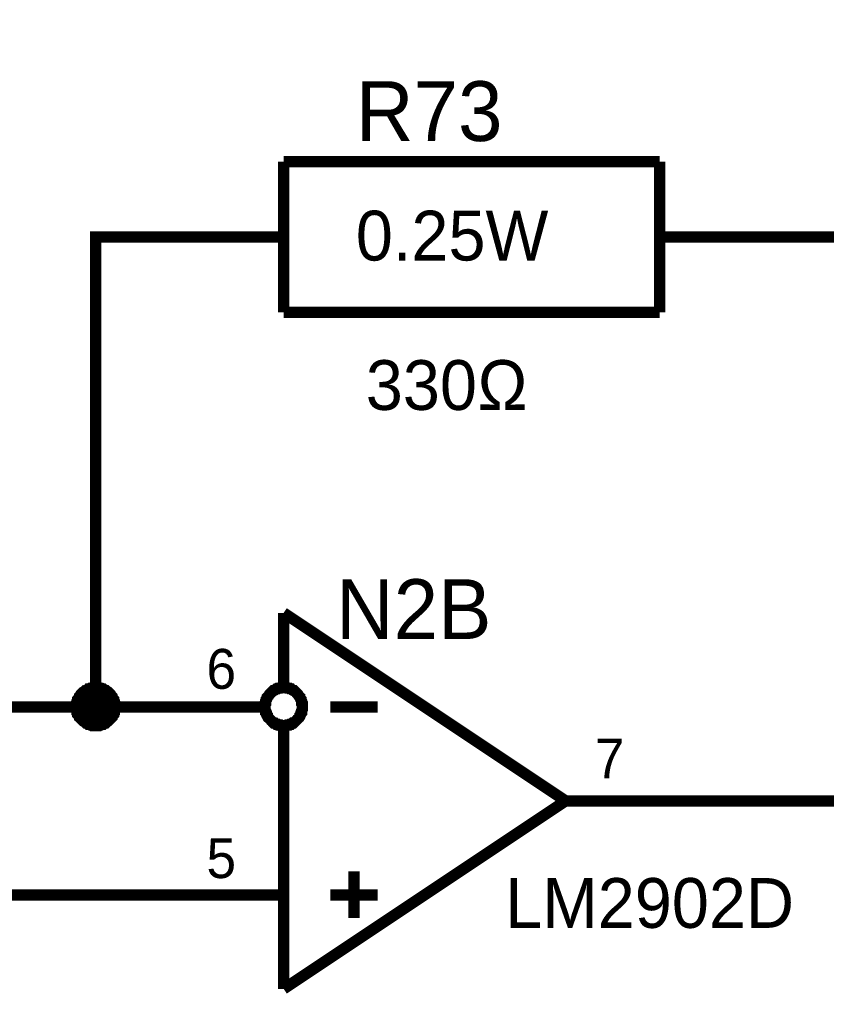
# Model space of a CAD drawing. Header units: millimetres. Extents: x 0 to 420, y 0 to 297.
# Drawn here: x 252.96 to 274.42, y 119.84 to 145.77 of the extents above; entities that cross this region are included whole.
import ezdxf

# ---------------------------------------------------------------- set-up
doc = ezdxf.new("R2010")
doc.units = ezdxf.units.MM
doc.layers.add('Sheet', color=255, linetype='Continuous')

msp = doc.modelspace()

# ---------------------------------------------------------------- linework, layer by layer
at = {"layer": 'Sheet'}
for points, const_width in [([(257.485, 122.486), (249.987, 122.486), (249.987, 142.489), (249.987, 149.99), (257.485, 149.99)], 0.3), ([(289.975, 144.99), (292.474, 144.99), (292.474, 139.989), (292.474, 124.986), (282.477, 124.986), (269.981, 124.986)], 0.3), ([(259.984, 141.992), (259.984, 137.985)], 0.3), ([(259.984, 141.992), (269.981, 141.992)], 0.3), ([(269.981, 141.992), (269.981, 137.985)], 0.3), ([(257.485, 139.989), (254.986, 139.989), (254.986, 127.487)], 0.3), ([(259.984, 139.989), (257.485, 139.989)], 0.3), ([(269.981, 139.989), (272.48, 139.989)], 0.3), ([(274.98, 139.989), (272.48, 139.989)], 0.3), ([(259.984, 137.985), (269.981, 137.985)], 0.3), ([(259.984, 129.987), (259.984, 128.116)], 0.3), ([(259.984, 129.987), (267.482, 124.986)], 0.3), ([(254.473, 127.487), (254.473, 127.52), (254.473, 127.536), (254.473, 127.57), (254.489, 127.586), (254.489, 127.619), (254.489, 127.636), (254.506, 127.669), (254.506, 127.685), (254.522, 127.702), (254.539, 127.735), (254.555, 127.752), (254.555, 127.768), (254.572, 127.785), (254.589, 127.818), (254.605, 127.835), (254.622, 127.851), (254.638, 127.868), (254.655, 127.884), (254.688, 127.901), (254.704, 127.917), (254.721, 127.917), (254.738, 127.934), (254.771, 127.95), (254.787, 127.967), (254.804, 127.967), (254.837, 127.984), (254.853, 127.984), (254.887, 127.984), (254.903, 128), (254.936, 128), (254.953, 128), (254.986, 128)], 0.3), ([(254.473, 127.487), (254.473, 127.52), (254.473, 127.536), (254.473, 127.57), (254.489, 127.586), (254.489, 127.619), (254.489, 127.636), (254.506, 127.669), (254.506, 127.685), (254.522, 127.702), (254.539, 127.735), (254.555, 127.752), (254.555, 127.768), (254.572, 127.785), (254.589, 127.818), (254.605, 127.835), (254.622, 127.851), (254.638, 127.868), (254.655, 127.884), (254.688, 127.901), (254.704, 127.917), (254.721, 127.917), (254.738, 127.934), (254.771, 127.95), (254.787, 127.967), (254.804, 127.967), (254.837, 127.984), (254.853, 127.984), (254.887, 127.984), (254.903, 128), (254.936, 128), (254.953, 128), (254.986, 128)], 0.3), ([(254.473, 127.487), (254.473, 127.52), (254.473, 127.536), (254.473, 127.57), (254.489, 127.586), (254.489, 127.619), (254.489, 127.636), (254.506, 127.669), (254.506, 127.685), (254.522, 127.702), (254.539, 127.735), (254.555, 127.752), (254.555, 127.768), (254.572, 127.785), (254.589, 127.818), (254.605, 127.835), (254.622, 127.851), (254.638, 127.868), (254.655, 127.884), (254.688, 127.901), (254.704, 127.917), (254.721, 127.917), (254.738, 127.934), (254.771, 127.95), (254.787, 127.967), (254.804, 127.967), (254.837, 127.984), (254.853, 127.984), (254.887, 127.984), (254.903, 128), (254.936, 128), (254.953, 128), (254.986, 128)], 0.3), ([(254.473, 127.487), (254.473, 127.52), (254.473, 127.536), (254.473, 127.57), (254.489, 127.586), (254.489, 127.619), (254.489, 127.636), (254.506, 127.669), (254.506, 127.685), (254.522, 127.702), (254.539, 127.735), (254.555, 127.752), (254.555, 127.768), (254.572, 127.785), (254.589, 127.818), (254.605, 127.835), (254.622, 127.851), (254.638, 127.868), (254.655, 127.884), (254.688, 127.901), (254.704, 127.917), (254.721, 127.917), (254.738, 127.934), (254.771, 127.95), (254.787, 127.967), (254.804, 127.967), (254.837, 127.984), (254.853, 127.984), (254.887, 127.984), (254.903, 128), (254.936, 128), (254.953, 128), (254.986, 128)], 0.3), ([(254.986, 128), (254.986, 128)], 0.3), ([(254.986, 128), (255.019, 128), (255.035, 128), (255.069, 128), (255.085, 127.984), (255.118, 127.984), (255.135, 127.984), (255.168, 127.967), (255.184, 127.967), (255.201, 127.95), (255.234, 127.934), (255.251, 127.917), (255.267, 127.917), (255.284, 127.901), (255.317, 127.884), (255.333, 127.868), (255.35, 127.851), (255.366, 127.835), (255.383, 127.818), (255.4, 127.785), (255.416, 127.768), (255.416, 127.752), (255.433, 127.735), (255.449, 127.702), (255.466, 127.685), (255.466, 127.669), (255.482, 127.636), (255.482, 127.619), (255.482, 127.586), (255.499, 127.57), (255.499, 127.536), (255.499, 127.52), (255.499, 127.487)], 0.3), ([(254.986, 128), (254.986, 128)], 0.3), ([(254.986, 128), (255.019, 128), (255.035, 128), (255.069, 128), (255.085, 127.984), (255.118, 127.984), (255.135, 127.984), (255.168, 127.967), (255.184, 127.967), (255.201, 127.95), (255.234, 127.934), (255.251, 127.917), (255.267, 127.917), (255.284, 127.901), (255.317, 127.884), (255.333, 127.868), (255.35, 127.851), (255.366, 127.835), (255.383, 127.818), (255.4, 127.785), (255.416, 127.768), (255.416, 127.752), (255.433, 127.735), (255.449, 127.702), (255.466, 127.685), (255.466, 127.669), (255.482, 127.636), (255.482, 127.619), (255.482, 127.586), (255.499, 127.57), (255.499, 127.536), (255.499, 127.52), (255.499, 127.487)], 0.3), ([(254.986, 128), (254.986, 128)], 0.3), ([(254.986, 128), (255.019, 128), (255.035, 128), (255.069, 128), (255.085, 127.984), (255.118, 127.984), (255.135, 127.984), (255.168, 127.967), (255.184, 127.967), (255.201, 127.95), (255.234, 127.934), (255.251, 127.917), (255.267, 127.917), (255.284, 127.901), (255.317, 127.884), (255.333, 127.868), (255.35, 127.851), (255.366, 127.835), (255.383, 127.818), (255.4, 127.785), (255.416, 127.768), (255.416, 127.752), (255.433, 127.735), (255.449, 127.702), (255.466, 127.685), (255.466, 127.669), (255.482, 127.636), (255.482, 127.619), (255.482, 127.586), (255.499, 127.57), (255.499, 127.536), (255.499, 127.52), (255.499, 127.487)], 0.3), ([(254.986, 128), (254.986, 128)], 0.3), ([(254.986, 128), (255.019, 128), (255.035, 128), (255.069, 128), (255.085, 127.984), (255.118, 127.984), (255.135, 127.984), (255.168, 127.967), (255.184, 127.967), (255.201, 127.95), (255.234, 127.934), (255.251, 127.917), (255.267, 127.917), (255.284, 127.901), (255.317, 127.884), (255.333, 127.868), (255.35, 127.851), (255.366, 127.835), (255.383, 127.818), (255.4, 127.785), (255.416, 127.768), (255.416, 127.752), (255.433, 127.735), (255.449, 127.702), (255.466, 127.685), (255.466, 127.669), (255.482, 127.636), (255.482, 127.619), (255.482, 127.586), (255.499, 127.57), (255.499, 127.536), (255.499, 127.52), (255.499, 127.487)], 0.3), ([(259.488, 127.487), (259.488, 127.52), (259.488, 127.536), (259.488, 127.57), (259.504, 127.586), (259.504, 127.619), (259.504, 127.636), (259.521, 127.669), (259.521, 127.685), (259.537, 127.702), (259.554, 127.735), (259.554, 127.752), (259.57, 127.768), (259.587, 127.785), (259.604, 127.818), (259.62, 127.835), (259.637, 127.851), (259.653, 127.868), (259.67, 127.884), (259.686, 127.901), (259.703, 127.917), (259.719, 127.917), (259.753, 127.934), (259.769, 127.95), (259.786, 127.967), (259.819, 127.967), (259.835, 127.984), (259.852, 127.984), (259.885, 127.984), (259.901, 128), (259.935, 128), (259.951, 128), (259.984, 128)], 0.3), ([(259.984, 128), (259.951, 128), (259.935, 128), (259.901, 128), (259.885, 127.984), (259.852, 127.984), (259.835, 127.984), (259.819, 127.967), (259.786, 127.967), (259.769, 127.95), (259.753, 127.934), (259.719, 127.917), (259.703, 127.917), (259.686, 127.901), (259.67, 127.884), (259.653, 127.868), (259.637, 127.851), (259.62, 127.835), (259.604, 127.818), (259.587, 127.785), (259.57, 127.768), (259.554, 127.752), (259.554, 127.735), (259.537, 127.702), (259.521, 127.685), (259.521, 127.669), (259.504, 127.636), (259.504, 127.619), (259.504, 127.586), (259.488, 127.57), (259.488, 127.536), (259.488, 127.52), (259.488, 127.487)], 0.3), ([(259.984, 128), (260.017, 128), (260.034, 128), (260.067, 128), (260.084, 127.984), (260.117, 127.984), (260.133, 127.984), (260.15, 127.967), (260.183, 127.967), (260.199, 127.95), (260.216, 127.934), (260.249, 127.917), (260.266, 127.917), (260.282, 127.901), (260.299, 127.884), (260.315, 127.868), (260.332, 127.851), (260.348, 127.835), (260.365, 127.818), (260.381, 127.785), (260.398, 127.768), (260.415, 127.752), (260.415, 127.735), (260.431, 127.702), (260.448, 127.685), (260.448, 127.669), (260.464, 127.636), (260.464, 127.619), (260.464, 127.586), (260.481, 127.57), (260.481, 127.536), (260.481, 127.52), (260.481, 127.487)], 0.3), ([(260.481, 127.487), (260.481, 127.52), (260.481, 127.536), (260.481, 127.57), (260.464, 127.586), (260.464, 127.619), (260.464, 127.636), (260.448, 127.669), (260.448, 127.685), (260.431, 127.702), (260.415, 127.735), (260.415, 127.752), (260.398, 127.768), (260.381, 127.785), (260.365, 127.818), (260.348, 127.835), (260.332, 127.851), (260.315, 127.868), (260.299, 127.884), (260.282, 127.901), (260.266, 127.917), (260.249, 127.917), (260.216, 127.934), (260.199, 127.95), (260.183, 127.967), (260.15, 127.967), (260.133, 127.984), (260.117, 127.984), (260.084, 127.984), (260.067, 128), (260.034, 128), (260.017, 128), (259.984, 128)], 0.3), ([(254.473, 127.487), (254.473, 127.52), (254.473, 127.536), (254.473, 127.57), (254.489, 127.586), (254.489, 127.619), (254.489, 127.636), (254.506, 127.669), (254.506, 127.685), (254.522, 127.702), (254.539, 127.735), (254.555, 127.752), (254.555, 127.768), (254.572, 127.785), (254.589, 127.818), (254.605, 127.835), (254.622, 127.851), (254.638, 127.868), (254.655, 127.884), (254.688, 127.901), (254.704, 127.917), (254.721, 127.917), (254.738, 127.934), (254.771, 127.95), (254.787, 127.967), (254.804, 127.967), (254.837, 127.984), (254.853, 127.984), (254.887, 127.984), (254.903, 128), (254.936, 128), (254.953, 128), (254.986, 128)], 0.0991), ([(254.473, 127.487), (254.473, 127.52), (254.473, 127.536), (254.473, 127.57), (254.489, 127.586), (254.489, 127.619), (254.489, 127.636), (254.506, 127.669), (254.506, 127.685), (254.522, 127.702), (254.539, 127.735), (254.555, 127.752), (254.555, 127.768), (254.572, 127.785), (254.589, 127.818), (254.605, 127.835), (254.622, 127.851), (254.638, 127.868), (254.655, 127.884), (254.688, 127.901), (254.704, 127.917), (254.721, 127.917), (254.738, 127.934), (254.771, 127.95), (254.787, 127.967), (254.804, 127.967), (254.837, 127.984), (254.853, 127.984), (254.887, 127.984), (254.903, 128), (254.936, 128), (254.953, 128), (254.986, 128)], 0.0991), ([(254.473, 127.487), (254.473, 127.52), (254.473, 127.536), (254.473, 127.57), (254.489, 127.586), (254.489, 127.619), (254.489, 127.636), (254.506, 127.669), (254.506, 127.685), (254.522, 127.702), (254.539, 127.735), (254.555, 127.752), (254.555, 127.768), (254.572, 127.785), (254.589, 127.818), (254.605, 127.835), (254.622, 127.851), (254.638, 127.868), (254.655, 127.884), (254.688, 127.901), (254.704, 127.917), (254.721, 127.917), (254.738, 127.934), (254.771, 127.95), (254.787, 127.967), (254.804, 127.967), (254.837, 127.984), (254.853, 127.984), (254.887, 127.984), (254.903, 128), (254.936, 128), (254.953, 128), (254.986, 128)], 0.0991), ([(254.473, 127.487), (254.473, 127.52), (254.473, 127.536), (254.473, 127.57), (254.489, 127.586), (254.489, 127.619), (254.489, 127.636), (254.506, 127.669), (254.506, 127.685), (254.522, 127.702), (254.539, 127.735), (254.555, 127.752), (254.555, 127.768), (254.572, 127.785), (254.589, 127.818), (254.605, 127.835), (254.622, 127.851), (254.638, 127.868), (254.655, 127.884), (254.688, 127.901), (254.704, 127.917), (254.721, 127.917), (254.738, 127.934), (254.771, 127.95), (254.787, 127.967), (254.804, 127.967), (254.837, 127.984), (254.853, 127.984), (254.887, 127.984), (254.903, 128), (254.936, 128), (254.953, 128), (254.986, 128)], 0.0991), ([(254.986, 128), (254.986, 128)], 0.0991), ([(254.986, 128), (255.019, 128), (255.035, 128), (255.069, 128), (255.085, 127.984), (255.118, 127.984), (255.135, 127.984), (255.168, 127.967), (255.184, 127.967), (255.201, 127.95), (255.234, 127.934), (255.251, 127.917), (255.267, 127.917), (255.284, 127.901), (255.317, 127.884), (255.333, 127.868), (255.35, 127.851), (255.366, 127.835), (255.383, 127.818), (255.4, 127.785), (255.416, 127.768), (255.416, 127.752), (255.433, 127.735), (255.449, 127.702), (255.466, 127.685), (255.466, 127.669), (255.482, 127.636), (255.482, 127.619), (255.482, 127.586), (255.499, 127.57), (255.499, 127.536), (255.499, 127.52), (255.499, 127.487)], 0.0991), ([(254.986, 128), (254.986, 128)], 0.0991), ([(254.986, 128), (255.019, 128), (255.035, 128), (255.069, 128), (255.085, 127.984), (255.118, 127.984), (255.135, 127.984), (255.168, 127.967), (255.184, 127.967), (255.201, 127.95), (255.234, 127.934), (255.251, 127.917), (255.267, 127.917), (255.284, 127.901), (255.317, 127.884), (255.333, 127.868), (255.35, 127.851), (255.366, 127.835), (255.383, 127.818), (255.4, 127.785), (255.416, 127.768), (255.416, 127.752), (255.433, 127.735), (255.449, 127.702), (255.466, 127.685), (255.466, 127.669), (255.482, 127.636), (255.482, 127.619), (255.482, 127.586), (255.499, 127.57), (255.499, 127.536), (255.499, 127.52), (255.499, 127.487)], 0.0991), ([(254.986, 128), (254.986, 128)], 0.0991), ([(254.986, 128), (255.019, 128), (255.035, 128), (255.069, 128), (255.085, 127.984), (255.118, 127.984), (255.135, 127.984), (255.168, 127.967), (255.184, 127.967), (255.201, 127.95), (255.234, 127.934), (255.251, 127.917), (255.267, 127.917), (255.284, 127.901), (255.317, 127.884), (255.333, 127.868), (255.35, 127.851), (255.366, 127.835), (255.383, 127.818), (255.4, 127.785), (255.416, 127.768), (255.416, 127.752), (255.433, 127.735), (255.449, 127.702), (255.466, 127.685), (255.466, 127.669), (255.482, 127.636), (255.482, 127.619), (255.482, 127.586), (255.499, 127.57), (255.499, 127.536), (255.499, 127.52), (255.499, 127.487)], 0.0991), ([(254.986, 128), (254.986, 128)], 0.0991), ([(254.986, 128), (255.019, 128), (255.035, 128), (255.069, 128), (255.085, 127.984), (255.118, 127.984), (255.135, 127.984), (255.168, 127.967), (255.184, 127.967), (255.201, 127.95), (255.234, 127.934), (255.251, 127.917), (255.267, 127.917), (255.284, 127.901), (255.317, 127.884), (255.333, 127.868), (255.35, 127.851), (255.366, 127.835), (255.383, 127.818), (255.4, 127.785), (255.416, 127.768), (255.416, 127.752), (255.433, 127.735), (255.449, 127.702), (255.466, 127.685), (255.466, 127.669), (255.482, 127.636), (255.482, 127.619), (255.482, 127.586), (255.499, 127.57), (255.499, 127.536), (255.499, 127.52), (255.499, 127.487)], 0.0991), ([(257.485, 127.487), (254.986, 127.487), (247.488, 127.487)], 0.3), ([(254.986, 126.99), (254.953, 126.99), (254.936, 126.99), (254.903, 126.99), (254.887, 127.007), (254.853, 127.007), (254.837, 127.007), (254.804, 127.023), (254.787, 127.023), (254.771, 127.04), (254.738, 127.056), (254.721, 127.056), (254.704, 127.073), (254.688, 127.089), (254.655, 127.106), (254.638, 127.122), (254.622, 127.139), (254.605, 127.156), (254.589, 127.172), (254.572, 127.189), (254.555, 127.205), (254.555, 127.222), (254.539, 127.255), (254.522, 127.272), (254.506, 127.288), (254.506, 127.321), (254.489, 127.338), (254.489, 127.354), (254.489, 127.387), (254.473, 127.404), (254.473, 127.437), (254.473, 127.454), (254.473, 127.487)], 0.3), ([(254.473, 127.487), (254.473, 127.487)], 0.3), ([(254.986, 126.99), (254.953, 126.99), (254.936, 126.99), (254.903, 126.99), (254.887, 127.007), (254.853, 127.007), (254.837, 127.007), (254.804, 127.023), (254.787, 127.023), (254.771, 127.04), (254.738, 127.056), (254.721, 127.056), (254.704, 127.073), (254.688, 127.089), (254.655, 127.106), (254.638, 127.122), (254.622, 127.139), (254.605, 127.156), (254.589, 127.172), (254.572, 127.189), (254.555, 127.205), (254.555, 127.222), (254.539, 127.255), (254.522, 127.272), (254.506, 127.288), (254.506, 127.321), (254.489, 127.338), (254.489, 127.354), (254.489, 127.387), (254.473, 127.404), (254.473, 127.437), (254.473, 127.454), (254.473, 127.487)], 0.3), ([(254.473, 127.487), (254.473, 127.487)], 0.3), ([(254.986, 126.99), (254.953, 126.99), (254.936, 126.99), (254.903, 126.99), (254.887, 127.007), (254.853, 127.007), (254.837, 127.007), (254.804, 127.023), (254.787, 127.023), (254.771, 127.04), (254.738, 127.056), (254.721, 127.056), (254.704, 127.073), (254.688, 127.089), (254.655, 127.106), (254.638, 127.122), (254.622, 127.139), (254.605, 127.156), (254.589, 127.172), (254.572, 127.189), (254.555, 127.205), (254.555, 127.222), (254.539, 127.255), (254.522, 127.272), (254.506, 127.288), (254.506, 127.321), (254.489, 127.338), (254.489, 127.354), (254.489, 127.387), (254.473, 127.404), (254.473, 127.437), (254.473, 127.454), (254.473, 127.487)], 0.3), ([(254.473, 127.487), (254.473, 127.487)], 0.3), ([(254.986, 126.99), (254.953, 126.99), (254.936, 126.99), (254.903, 126.99), (254.887, 127.007), (254.853, 127.007), (254.837, 127.007), (254.804, 127.023), (254.787, 127.023), (254.771, 127.04), (254.738, 127.056), (254.721, 127.056), (254.704, 127.073), (254.688, 127.089), (254.655, 127.106), (254.638, 127.122), (254.622, 127.139), (254.605, 127.156), (254.589, 127.172), (254.572, 127.189), (254.555, 127.205), (254.555, 127.222), (254.539, 127.255), (254.522, 127.272), (254.506, 127.288), (254.506, 127.321), (254.489, 127.338), (254.489, 127.354), (254.489, 127.387), (254.473, 127.404), (254.473, 127.437), (254.473, 127.454), (254.473, 127.487)], 0.3), ([(254.473, 127.487), (254.473, 127.487)], 0.3), ([(255.499, 127.487), (255.499, 127.454), (255.499, 127.437), (255.499, 127.404), (255.482, 127.387), (255.482, 127.354), (255.482, 127.338), (255.466, 127.321), (255.466, 127.288), (255.449, 127.272), (255.433, 127.255), (255.416, 127.222), (255.416, 127.205), (255.4, 127.189), (255.383, 127.172), (255.366, 127.156), (255.35, 127.139), (255.333, 127.122), (255.317, 127.106), (255.284, 127.089), (255.267, 127.073), (255.251, 127.056), (255.234, 127.056), (255.201, 127.04), (255.184, 127.023), (255.168, 127.023), (255.135, 127.007), (255.118, 127.007), (255.085, 127.007), (255.069, 126.99), (255.035, 126.99), (255.019, 126.99), (254.986, 126.99)], 0.3), ([(255.499, 127.487), (255.499, 127.454), (255.499, 127.437), (255.499, 127.404), (255.482, 127.387), (255.482, 127.354), (255.482, 127.338), (255.466, 127.321), (255.466, 127.288), (255.449, 127.272), (255.433, 127.255), (255.416, 127.222), (255.416, 127.205), (255.4, 127.189), (255.383, 127.172), (255.366, 127.156), (255.35, 127.139), (255.333, 127.122), (255.317, 127.106), (255.284, 127.089), (255.267, 127.073), (255.251, 127.056), (255.234, 127.056), (255.201, 127.04), (255.184, 127.023), (255.168, 127.023), (255.135, 127.007), (255.118, 127.007), (255.085, 127.007), (255.069, 126.99), (255.035, 126.99), (255.019, 126.99), (254.986, 126.99)], 0.3), ([(255.499, 127.487), (255.499, 127.454), (255.499, 127.437), (255.499, 127.404), (255.482, 127.387), (255.482, 127.354), (255.482, 127.338), (255.466, 127.321), (255.466, 127.288), (255.449, 127.272), (255.433, 127.255), (255.416, 127.222), (255.416, 127.205), (255.4, 127.189), (255.383, 127.172), (255.366, 127.156), (255.35, 127.139), (255.333, 127.122), (255.317, 127.106), (255.284, 127.089), (255.267, 127.073), (255.251, 127.056), (255.234, 127.056), (255.201, 127.04), (255.184, 127.023), (255.168, 127.023), (255.135, 127.007), (255.118, 127.007), (255.085, 127.007), (255.069, 126.99), (255.035, 126.99), (255.019, 126.99), (254.986, 126.99)], 0.3), ([(255.499, 127.487), (255.499, 127.454), (255.499, 127.437), (255.499, 127.404), (255.482, 127.387), (255.482, 127.354), (255.482, 127.338), (255.466, 127.321), (255.466, 127.288), (255.449, 127.272), (255.433, 127.255), (255.416, 127.222), (255.416, 127.205), (255.4, 127.189), (255.383, 127.172), (255.366, 127.156), (255.35, 127.139), (255.333, 127.122), (255.317, 127.106), (255.284, 127.089), (255.267, 127.073), (255.251, 127.056), (255.234, 127.056), (255.201, 127.04), (255.184, 127.023), (255.168, 127.023), (255.135, 127.007), (255.118, 127.007), (255.085, 127.007), (255.069, 126.99), (255.035, 126.99), (255.019, 126.99), (254.986, 126.99)], 0.3), ([(255.499, 127.487), (255.499, 127.487), (255.499, 127.487), (255.499, 127.487), (255.499, 127.487), (255.499, 127.487), (255.499, 127.487), (255.499, 127.487), (255.499, 127.487), (255.499, 127.487), (255.499, 127.487), (255.499, 127.487), (255.499, 127.487), (255.499, 127.487), (255.499, 127.487), (255.499, 127.487), (255.499, 127.487), (255.499, 127.487), (255.499, 127.487), (255.499, 127.487), (255.499, 127.487), (255.499, 127.487), (255.499, 127.487), (255.499, 127.487), (255.499, 127.487), (255.499, 127.487), (255.499, 127.487), (255.499, 127.487), (255.499, 127.487), (255.499, 127.487), (255.499, 127.487), (255.499, 127.487), (255.499, 127.487)], 0.3), ([(255.499, 127.487), (255.499, 127.487)], 0.3), ([(255.499, 127.487), (255.499, 127.487), (255.499, 127.487), (255.499, 127.487), (255.499, 127.487), (255.499, 127.487), (255.499, 127.487), (255.499, 127.487), (255.499, 127.487), (255.499, 127.487), (255.499, 127.487), (255.499, 127.487), (255.499, 127.487), (255.499, 127.487), (255.499, 127.487), (255.499, 127.487), (255.499, 127.487), (255.499, 127.487), (255.499, 127.487), (255.499, 127.487), (255.499, 127.487), (255.499, 127.487), (255.499, 127.487), (255.499, 127.487), (255.499, 127.487), (255.499, 127.487), (255.499, 127.487), (255.499, 127.487), (255.499, 127.487), (255.499, 127.487), (255.499, 127.487), (255.499, 127.487), (255.499, 127.487)], 0.3), ([(255.499, 127.487), (255.499, 127.487)], 0.3), ([(255.499, 127.487), (255.499, 127.487), (255.499, 127.487), (255.499, 127.487), (255.499, 127.487), (255.499, 127.487), (255.499, 127.487), (255.499, 127.487), (255.499, 127.487), (255.499, 127.487), (255.499, 127.487), (255.499, 127.487), (255.499, 127.487), (255.499, 127.487), (255.499, 127.487), (255.499, 127.487), (255.499, 127.487), (255.499, 127.487), (255.499, 127.487), (255.499, 127.487), (255.499, 127.487), (255.499, 127.487), (255.499, 127.487), (255.499, 127.487), (255.499, 127.487), (255.499, 127.487), (255.499, 127.487), (255.499, 127.487), (255.499, 127.487), (255.499, 127.487), (255.499, 127.487), (255.499, 127.487), (255.499, 127.487)], 0.3), ([(255.499, 127.487), (255.499, 127.487)], 0.3), ([(255.499, 127.487), (255.499, 127.487), (255.499, 127.487), (255.499, 127.487), (255.499, 127.487), (255.499, 127.487), (255.499, 127.487), (255.499, 127.487), (255.499, 127.487), (255.499, 127.487), (255.499, 127.487), (255.499, 127.487), (255.499, 127.487), (255.499, 127.487), (255.499, 127.487), (255.499, 127.487), (255.499, 127.487), (255.499, 127.487), (255.499, 127.487), (255.499, 127.487), (255.499, 127.487), (255.499, 127.487), (255.499, 127.487), (255.499, 127.487), (255.499, 127.487), (255.499, 127.487), (255.499, 127.487), (255.499, 127.487), (255.499, 127.487), (255.499, 127.487), (255.499, 127.487), (255.499, 127.487), (255.499, 127.487)], 0.3), ([(255.499, 127.487), (255.499, 127.487)], 0.3), ([(259.488, 127.487), (257.485, 127.487)], 0.3), ([(259.984, 126.99), (259.951, 126.99), (259.935, 126.99), (259.901, 126.99), (259.885, 127.007), (259.852, 127.007), (259.835, 127.007), (259.819, 127.023), (259.786, 127.023), (259.769, 127.04), (259.753, 127.056), (259.719, 127.056), (259.703, 127.073), (259.686, 127.089), (259.67, 127.106), (259.653, 127.122), (259.637, 127.139), (259.62, 127.156), (259.604, 127.172), (259.587, 127.189), (259.57, 127.205), (259.554, 127.238), (259.554, 127.255), (259.537, 127.272), (259.521, 127.305), (259.521, 127.321), (259.504, 127.338), (259.504, 127.371), (259.504, 127.387), (259.488, 127.421), (259.488, 127.437), (259.488, 127.47), (259.488, 127.487)], 0.3), ([(259.488, 127.487), (259.488, 127.487)], 0.3), ([(259.488, 127.487), (259.488, 127.47), (259.488, 127.437), (259.488, 127.421), (259.504, 127.387), (259.504, 127.371), (259.504, 127.338), (259.521, 127.321), (259.521, 127.305), (259.537, 127.272), (259.554, 127.255), (259.554, 127.238), (259.57, 127.205), (259.587, 127.189), (259.604, 127.172), (259.62, 127.156), (259.637, 127.139), (259.653, 127.122), (259.67, 127.106), (259.686, 127.089), (259.703, 127.073), (259.719, 127.056), (259.753, 127.056), (259.769, 127.04), (259.786, 127.023), (259.819, 127.023), (259.835, 127.007), (259.852, 127.007), (259.885, 127.007), (259.901, 126.99), (259.935, 126.99), (259.951, 126.99), (259.984, 126.99)], 0.3), ([(260.481, 127.487), (260.481, 127.47), (260.481, 127.437), (260.481, 127.421), (260.464, 127.387), (260.464, 127.371), (260.464, 127.338), (260.448, 127.321), (260.448, 127.305), (260.431, 127.272), (260.415, 127.255), (260.415, 127.238), (260.398, 127.205), (260.381, 127.189), (260.365, 127.172), (260.348, 127.156), (260.332, 127.139), (260.315, 127.122), (260.299, 127.106), (260.282, 127.089), (260.266, 127.073), (260.249, 127.056), (260.216, 127.056), (260.199, 127.04), (260.183, 127.023), (260.15, 127.023), (260.133, 127.007), (260.117, 127.007), (260.084, 127.007), (260.067, 126.99), (260.034, 126.99), (260.017, 126.99), (259.984, 126.99)], 0.3), ([(259.984, 126.99), (260.017, 126.99), (260.034, 126.99), (260.067, 126.99), (260.084, 127.007), (260.117, 127.007), (260.133, 127.007), (260.15, 127.023), (260.183, 127.023), (260.199, 127.04), (260.216, 127.056), (260.249, 127.056), (260.266, 127.073), (260.282, 127.089), (260.299, 127.106), (260.315, 127.122), (260.332, 127.139), (260.348, 127.156), (260.365, 127.172), (260.381, 127.189), (260.398, 127.205), (260.415, 127.238), (260.415, 127.255), (260.431, 127.272), (260.448, 127.305), (260.448, 127.321), (260.464, 127.338), (260.464, 127.371), (260.464, 127.387), (260.481, 127.421), (260.481, 127.437), (260.481, 127.47), (260.481, 127.487)], 0.3), ([(260.481, 127.487), (260.481, 127.487), (260.481, 127.487), (260.481, 127.487), (260.481, 127.487), (260.481, 127.487), (260.481, 127.487), (260.481, 127.487), (260.481, 127.487), (260.481, 127.487), (260.481, 127.487), (260.481, 127.487), (260.481, 127.487), (260.481, 127.487), (260.481, 127.487), (260.481, 127.487), (260.481, 127.487), (260.481, 127.487), (260.481, 127.487), (260.481, 127.487), (260.481, 127.487), (260.481, 127.487), (260.481, 127.487), (260.481, 127.487), (260.481, 127.487), (260.481, 127.487), (260.481, 127.487), (260.481, 127.487), (260.481, 127.487), (260.481, 127.487), (260.481, 127.487), (260.481, 127.487), (260.481, 127.487)], 0.3), ([(260.481, 127.487), (260.481, 127.487)], 0.3), ([(261.226, 127.487), (262.483, 127.487)], 0.3), ([(254.986, 126.99), (254.953, 126.99), (254.936, 126.99), (254.903, 126.99), (254.887, 127.007), (254.853, 127.007), (254.837, 127.007), (254.804, 127.023), (254.787, 127.023), (254.771, 127.04), (254.738, 127.056), (254.721, 127.056), (254.704, 127.073), (254.688, 127.089), (254.655, 127.106), (254.638, 127.122), (254.622, 127.139), (254.605, 127.156), (254.589, 127.172), (254.572, 127.189), (254.555, 127.205), (254.555, 127.222), (254.539, 127.255), (254.522, 127.272), (254.506, 127.288), (254.506, 127.321), (254.489, 127.338), (254.489, 127.354), (254.489, 127.387), (254.473, 127.404), (254.473, 127.437), (254.473, 127.454), (254.473, 127.487)], 0.0991), ([(254.473, 127.487), (254.473, 127.487)], 0.0991), ([(254.986, 126.99), (254.953, 126.99), (254.936, 126.99), (254.903, 126.99), (254.887, 127.007), (254.853, 127.007), (254.837, 127.007), (254.804, 127.023), (254.787, 127.023), (254.771, 127.04), (254.738, 127.056), (254.721, 127.056), (254.704, 127.073), (254.688, 127.089), (254.655, 127.106), (254.638, 127.122), (254.622, 127.139), (254.605, 127.156), (254.589, 127.172), (254.572, 127.189), (254.555, 127.205), (254.555, 127.222), (254.539, 127.255), (254.522, 127.272), (254.506, 127.288), (254.506, 127.321), (254.489, 127.338), (254.489, 127.354), (254.489, 127.387), (254.473, 127.404), (254.473, 127.437), (254.473, 127.454), (254.473, 127.487)], 0.0991), ([(254.473, 127.487), (254.473, 127.487)], 0.0991), ([(254.986, 126.99), (254.953, 126.99), (254.936, 126.99), (254.903, 126.99), (254.887, 127.007), (254.853, 127.007), (254.837, 127.007), (254.804, 127.023), (254.787, 127.023), (254.771, 127.04), (254.738, 127.056), (254.721, 127.056), (254.704, 127.073), (254.688, 127.089), (254.655, 127.106), (254.638, 127.122), (254.622, 127.139), (254.605, 127.156), (254.589, 127.172), (254.572, 127.189), (254.555, 127.205), (254.555, 127.222), (254.539, 127.255), (254.522, 127.272), (254.506, 127.288), (254.506, 127.321), (254.489, 127.338), (254.489, 127.354), (254.489, 127.387), (254.473, 127.404), (254.473, 127.437), (254.473, 127.454), (254.473, 127.487)], 0.0991), ([(254.473, 127.487), (254.473, 127.487)], 0.0991), ([(254.986, 126.99), (254.953, 126.99), (254.936, 126.99), (254.903, 126.99), (254.887, 127.007), (254.853, 127.007), (254.837, 127.007), (254.804, 127.023), (254.787, 127.023), (254.771, 127.04), (254.738, 127.056), (254.721, 127.056), (254.704, 127.073), (254.688, 127.089), (254.655, 127.106), (254.638, 127.122), (254.622, 127.139), (254.605, 127.156), (254.589, 127.172), (254.572, 127.189), (254.555, 127.205), (254.555, 127.222), (254.539, 127.255), (254.522, 127.272), (254.506, 127.288), (254.506, 127.321), (254.489, 127.338), (254.489, 127.354), (254.489, 127.387), (254.473, 127.404), (254.473, 127.437), (254.473, 127.454), (254.473, 127.487)], 0.0991), ([(254.473, 127.487), (254.473, 127.487)], 0.0991), ([(255.499, 127.487), (255.499, 127.454), (255.499, 127.437), (255.499, 127.404), (255.482, 127.387), (255.482, 127.354), (255.482, 127.338), (255.466, 127.321), (255.466, 127.288), (255.449, 127.272), (255.433, 127.255), (255.416, 127.222), (255.416, 127.205), (255.4, 127.189), (255.383, 127.172), (255.366, 127.156), (255.35, 127.139), (255.333, 127.122), (255.317, 127.106), (255.284, 127.089), (255.267, 127.073), (255.251, 127.056), (255.234, 127.056), (255.201, 127.04), (255.184, 127.023), (255.168, 127.023), (255.135, 127.007), (255.118, 127.007), (255.085, 127.007), (255.069, 126.99), (255.035, 126.99), (255.019, 126.99), (254.986, 126.99)], 0.0991), ([(255.499, 127.487), (255.499, 127.454), (255.499, 127.437), (255.499, 127.404), (255.482, 127.387), (255.482, 127.354), (255.482, 127.338), (255.466, 127.321), (255.466, 127.288), (255.449, 127.272), (255.433, 127.255), (255.416, 127.222), (255.416, 127.205), (255.4, 127.189), (255.383, 127.172), (255.366, 127.156), (255.35, 127.139), (255.333, 127.122), (255.317, 127.106), (255.284, 127.089), (255.267, 127.073), (255.251, 127.056), (255.234, 127.056), (255.201, 127.04), (255.184, 127.023), (255.168, 127.023), (255.135, 127.007), (255.118, 127.007), (255.085, 127.007), (255.069, 126.99), (255.035, 126.99), (255.019, 126.99), (254.986, 126.99)], 0.0991), ([(255.499, 127.487), (255.499, 127.454), (255.499, 127.437), (255.499, 127.404), (255.482, 127.387), (255.482, 127.354), (255.482, 127.338), (255.466, 127.321), (255.466, 127.288), (255.449, 127.272), (255.433, 127.255), (255.416, 127.222), (255.416, 127.205), (255.4, 127.189), (255.383, 127.172), (255.366, 127.156), (255.35, 127.139), (255.333, 127.122), (255.317, 127.106), (255.284, 127.089), (255.267, 127.073), (255.251, 127.056), (255.234, 127.056), (255.201, 127.04), (255.184, 127.023), (255.168, 127.023), (255.135, 127.007), (255.118, 127.007), (255.085, 127.007), (255.069, 126.99), (255.035, 126.99), (255.019, 126.99), (254.986, 126.99)], 0.0991), ([(255.499, 127.487), (255.499, 127.454), (255.499, 127.437), (255.499, 127.404), (255.482, 127.387), (255.482, 127.354), (255.482, 127.338), (255.466, 127.321), (255.466, 127.288), (255.449, 127.272), (255.433, 127.255), (255.416, 127.222), (255.416, 127.205), (255.4, 127.189), (255.383, 127.172), (255.366, 127.156), (255.35, 127.139), (255.333, 127.122), (255.317, 127.106), (255.284, 127.089), (255.267, 127.073), (255.251, 127.056), (255.234, 127.056), (255.201, 127.04), (255.184, 127.023), (255.168, 127.023), (255.135, 127.007), (255.118, 127.007), (255.085, 127.007), (255.069, 126.99), (255.035, 126.99), (255.019, 126.99), (254.986, 126.99)], 0.0991), ([(255.499, 127.487), (255.499, 127.487), (255.499, 127.487), (255.499, 127.487), (255.499, 127.487), (255.499, 127.487), (255.499, 127.487), (255.499, 127.487), (255.499, 127.487), (255.499, 127.487), (255.499, 127.487), (255.499, 127.487), (255.499, 127.487), (255.499, 127.487), (255.499, 127.487), (255.499, 127.487), (255.499, 127.487), (255.499, 127.487), (255.499, 127.487), (255.499, 127.487), (255.499, 127.487), (255.499, 127.487), (255.499, 127.487), (255.499, 127.487), (255.499, 127.487), (255.499, 127.487), (255.499, 127.487), (255.499, 127.487), (255.499, 127.487), (255.499, 127.487), (255.499, 127.487), (255.499, 127.487), (255.499, 127.487)], 0.0991), ([(255.499, 127.487), (255.499, 127.487)], 0.0991), ([(255.499, 127.487), (255.499, 127.487), (255.499, 127.487), (255.499, 127.487), (255.499, 127.487), (255.499, 127.487), (255.499, 127.487), (255.499, 127.487), (255.499, 127.487), (255.499, 127.487), (255.499, 127.487), (255.499, 127.487), (255.499, 127.487), (255.499, 127.487), (255.499, 127.487), (255.499, 127.487), (255.499, 127.487), (255.499, 127.487), (255.499, 127.487), (255.499, 127.487), (255.499, 127.487), (255.499, 127.487), (255.499, 127.487), (255.499, 127.487), (255.499, 127.487), (255.499, 127.487), (255.499, 127.487), (255.499, 127.487), (255.499, 127.487), (255.499, 127.487), (255.499, 127.487), (255.499, 127.487), (255.499, 127.487)], 0.0991), ([(255.499, 127.487), (255.499, 127.487)], 0.0991), ([(255.499, 127.487), (255.499, 127.487), (255.499, 127.487), (255.499, 127.487), (255.499, 127.487), (255.499, 127.487), (255.499, 127.487), (255.499, 127.487), (255.499, 127.487), (255.499, 127.487), (255.499, 127.487), (255.499, 127.487), (255.499, 127.487), (255.499, 127.487), (255.499, 127.487), (255.499, 127.487), (255.499, 127.487), (255.499, 127.487), (255.499, 127.487), (255.499, 127.487), (255.499, 127.487), (255.499, 127.487), (255.499, 127.487), (255.499, 127.487), (255.499, 127.487), (255.499, 127.487), (255.499, 127.487), (255.499, 127.487), (255.499, 127.487), (255.499, 127.487), (255.499, 127.487), (255.499, 127.487), (255.499, 127.487)], 0.0991), ([(255.499, 127.487), (255.499, 127.487)], 0.0991), ([(255.499, 127.487), (255.499, 127.487), (255.499, 127.487), (255.499, 127.487), (255.499, 127.487), (255.499, 127.487), (255.499, 127.487), (255.499, 127.487), (255.499, 127.487), (255.499, 127.487), (255.499, 127.487), (255.499, 127.487), (255.499, 127.487), (255.499, 127.487), (255.499, 127.487), (255.499, 127.487), (255.499, 127.487), (255.499, 127.487), (255.499, 127.487), (255.499, 127.487), (255.499, 127.487), (255.499, 127.487), (255.499, 127.487), (255.499, 127.487), (255.499, 127.487), (255.499, 127.487), (255.499, 127.487), (255.499, 127.487), (255.499, 127.487), (255.499, 127.487), (255.499, 127.487), (255.499, 127.487), (255.499, 127.487)], 0.0991), ([(255.499, 127.487), (255.499, 127.487)], 0.0991), ([(259.984, 126.874), (259.984, 119.986)], 0.3), ([(267.482, 124.986), (259.984, 119.986)], 0.3), ([(267.482, 124.986), (269.981, 124.986)], 0.3), ([(261.855, 123.115), (261.855, 121.873)], 0.3), ([(259.984, 122.486), (257.485, 122.486)], 0.3), ([(261.226, 122.486), (262.483, 122.486)], 0.3)]:
    msp.add_lwpolyline(points, dxfattribs=dict(at, const_width=const_width))
at = {"layer": 'Sheet', "const_width": 0.508}
msp.add_lwpolyline([(254.746, 127.5, 1), (255.254, 127.5, 1)], format="xyb", close=True, dxfattribs=at)

# ---------------------------------------------------------------- texts
at = {"layer": 'Sheet'}
for s, height, p in [('R73', 1.5897, (261.904, 142.539)), ('0.25W', 1.3247, (261.904, 139.36)), ('330Ω', 1.3247, (262.169, 135.385)), ('N2B', 1.5897, (261.375, 129.292)), ('6', 1.06, (257.932, 127.967)), ('7', 1.06, (268.26, 125.583)), ('5', 1.06, (257.932, 122.933)), ('LM2902D', 1.3247, (265.876, 121.608))]:
    msp.add_text(s, height=height, dxfattribs=at).set_placement(p)

doc.saveas('drawing.dxf')
